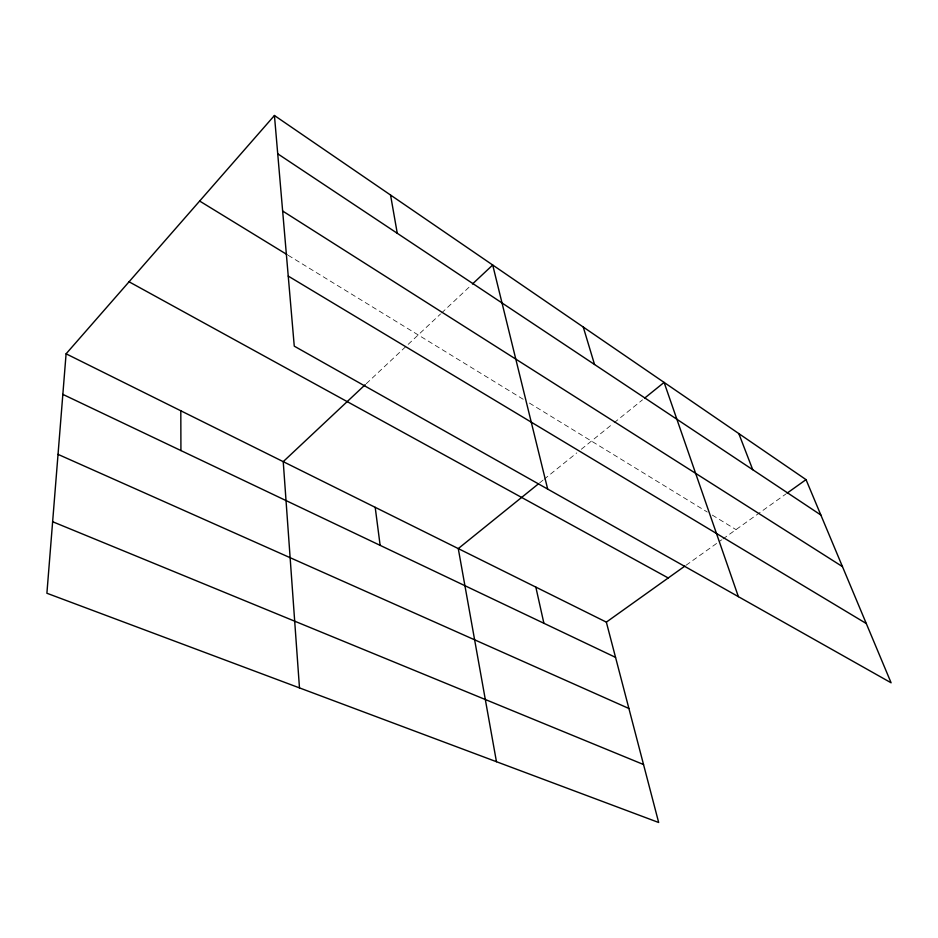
<?xml version="1.0" encoding="UTF-8"?>
<svg xmlns="http://www.w3.org/2000/svg" width="938" height="938" viewBox="0 0 938 938"><rect width="100%" height="100%" fill="white"/><g stroke="black" fill="none" stroke-linecap="round" stroke-linejoin="round"><path stroke-width="0.7" stroke-dasharray="4.69 3.52" d="M366.266 383.701L440.555 313.96M441.622 312.964L471.415 284.988M539.643 482.894L543.02 480.162M544.146 479.248L576.811 452.89M581.314 449.255L613.018 423.648M614.155 422.733L642.53 399.823M686.065 565.251L721.732 539.796M722.917 538.951L785.856 494.033M288.189 255.3L523.205 399.271M529.407 403.07L707.299 512.042M712.294 515.091L735.99 529.618"/><path stroke-width="1.41" d="M66.094 353.814L46.9 593.25L658.675 822.497L606.347 622.129L66.094 353.814L274.435 115.503L806.035 479.635L891.1 682.794L294.262 346.157L274.435 115.503M365.21 384.697L283.229 461.648L299.48 687.894M472.482 283.991L492.708 265.008L547.675 489.085M538.518 483.797L458.272 548.589L496.46 761.715M644.805 397.993L664.104 382.411L738.382 596.662M606.347 622.129L684.869 566.095M787.041 493.189L806.035 479.635M52.634 521.727L643.538 764.529M58.027 454.367L628.906 708.495M62.834 394.37L615.551 657.374M129.057 281.787L668.231 577.972M288.236 276.089L866.278 623.524M199.642 201.049L286.946 254.538M282.643 211.015L842.453 566.611M277.73 153.797L820.856 515.009M738.792 433.567L752.733 469.704M583.26 327.034L594.54 364.495M535.833 587.106L543.899 623.278M390.548 195.034L397.266 233.304M375.2 507.329L380.136 545.353M180.811 410.797L180.928 450.568"/></g></svg>
